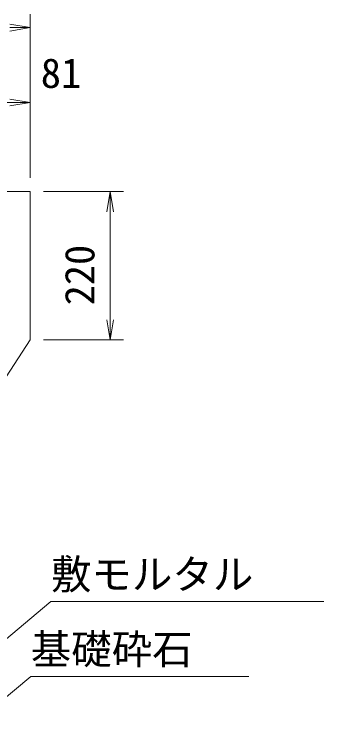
# Model space of a CAD drawing. Units: millimetres, scale not verified. Extents: x 0 to 84100, y 0 to 59400.
# Drawn here: x 19929 to 22225, y 11522 to 16759 of the extents above; entities that cross this region are included whole.
import ezdxf
from ezdxf.enums import TextEntityAlignment as Align

# ---------------------------------------------------------------- set-up
doc = ezdxf.new("R2010")
doc.units = ezdxf.units.MM
doc.header["$LTSCALE"] = 100
for name, color, linetype, lineweight in [('D-STR-DIM（寸法）', 7, 'Continuous', 18), ('D-STR-HTXT（旗揚げ）', 7, 'Continuous', 18), ('D-STR（構造物外形線）', 1, 'Continuous', 18)]:
    doc.layers.add(name, color=color, linetype=linetype, lineweight=lineweight)
doc.layers.add('D-STR-TXT（文字）', color=7, linetype='Continuous')
doc.styles.add('ＭＳ ゴシック', font='')
doc.styles.get('ＭＳ ゴシック').set_extended_font_data('MS Gothic')

msp = doc.modelspace()

# ---------------------------------------------------------------- linework, layer by layer
at = {"layer": 'D-STR-DIM（寸法）'}
for p, q in [((20047.7, 15544.7), (20047.7, 16758.7)), ((19897.7, 16683.7), (20047.7, 16658.7)), ((20047.7, 16658.7), (19897.7, 16633.7)), ((20047.7, 16658.7), (19897.7, 16658.7)), ((20047.7, 15544.7), (20047.7, 16203.9)), ((19897.7, 16128.9), (20047.7, 16103.9)), ((19792.7, 16103.9), (19942.7, 16103.9)), ((20047.7, 16103.9), (19897.7, 16078.9)), ((20047.7, 16103.9), (19897.7, 16103.9)), ((20147.7, 15444.7), (20740.5, 15444.7)), ((20615.5, 15294.7), (20640.5, 15444.7)), ((20640.5, 15444.7), (20665.5, 15294.7)), ((20640.5, 15444.7), (20640.5, 15294.7)), ((20640.5, 15294.7), (20640.5, 14494.7)), ((20640.5, 14344.7), (20615.5, 14494.7)), ((20665.5, 14494.7), (20640.5, 14344.7)), ((20640.5, 14344.7), (20640.5, 14494.7)), ((20147.7, 14344.7), (20740.5, 14344.7))]:
    msp.add_line(p, q, dxfattribs=at)
at = {"layer": 'D-STR-HTXT（旗揚げ）'}
for p, q in [((19350, 11690.8), (20202.5, 12407.1)), ((22225.2, 12407.1), (20202.5, 12407.1)), ((19659.5, 11522.2), (20052.7, 11851.9)), ((21669.6, 11851.9), (20052.7, 11851.9))]:
    msp.add_line(p, q, dxfattribs=at)
at = {"layer": 'D-STR（構造物外形線）'}
for p, q in [((20047.7, 15444.7), (19642.7, 15444.7)), ((20047.7, 15444.7), (20047.7, 14344.7)), ((20047.7, 14344.7), (19721.7, 13844.7))]:
    msp.add_line(p, q, dxfattribs=at)

# ---------------------------------------------------------------- texts
at = {"layer": 'D-STR-DIM（寸法）', "style": 'ＭＳ ゴシック'}
msp.add_text('81', height=219.9, dxfattribs=at).set_placement((20126.9, 16146.1), align=Align.BOTTOM_LEFT)
msp.add_text('220', height=219.9, rotation=90, dxfattribs=at).set_placement((20590.5, 14600.8), align=Align.BOTTOM_LEFT)
at = {"layer": 'D-STR-TXT（文字）', "style": 'ＭＳ ゴシック'}
for s, p in [('敷モルタル', (20202.5, 12432.1)), ('基礎砕石', (20052.7, 11876.9))]:
    msp.add_text(s, height=219.9, dxfattribs=at).set_placement(p, align=Align.BOTTOM_LEFT)

doc.saveas('drawing.dxf')
